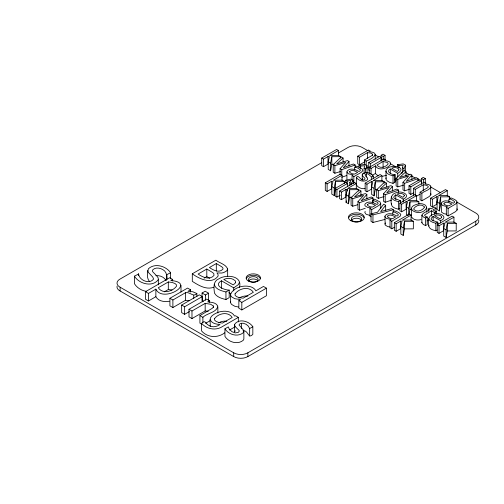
<?xml version="1.0" encoding="UTF-8"?>
<svg xmlns="http://www.w3.org/2000/svg" width="504" height="504" viewBox="0 0 504 504"><rect width="100%" height="100%" fill="white"/><g stroke="black" fill="none" stroke-linecap="round" stroke-linejoin="round"><path stroke-width="0.76" d="M210.168 326.51C210.748 323.177 208.832 318.925 211.579 316.222C213.772 314.175 216.499 312.776 219.366 311.926C224.57 310.533 231.664 310.855 234.606 316.09L235.538 315.756L238.342 317.369L238.342 321.911M172.658 280.961L172.658 279.449L170.806 280.52C197.385 282.719 162.622 303.547 155.868 289.139L148.466 293.416L145.492 291.696L145.492 299.263L148.466 300.976L155.868 296.705L155.868 289.139M327.997 156.523L327.997 164.09L323.518 166.673L321.716 165.633L321.716 158.067L323.518 159.113L327.997 156.523L329.396 156.536L328.224 161.828L328.224 169.394L330.593 170.762L330.593 163.195L331.834 156.713L340.717 156.668L340.717 158.18M330.593 170.762L331.834 164.279L331.834 156.713M331.582 181.276L331.582 188.843L327.102 191.426L325.3 190.386L325.3 182.82L327.102 183.866L331.582 181.276L332.986 181.289L331.815 186.581L331.815 194.147L334.184 195.514L334.184 187.948L335.418 181.465L344.301 181.421L344.301 183.689M334.184 195.514L335.418 189.032L335.418 181.465M345.857 189.517L345.857 197.083L341.378 199.666L339.57 198.626L339.57 191.06L341.378 192.106L345.857 189.517L347.256 189.529L346.084 194.821L346.084 202.387L348.453 203.755L348.453 196.188L349.694 189.706L358.571 189.662L358.571 191.173M348.453 203.755L349.694 197.272L349.694 189.706M371.435 181.604L371.435 189.17L366.956 191.753L365.154 190.714L365.154 183.147L366.956 184.193L371.435 181.604L372.834 181.616L371.669 186.908L371.669 194.475L374.037 195.842L374.037 188.276L375.272 181.793L384.155 181.749L384.155 183.261M374.037 195.842L375.272 189.359L375.272 181.793M403.225 235.374L403.225 227.808L404.46 221.325L413.343 221.281L413.343 228.847L404.46 228.892L403.225 235.374L400.85 234.007L400.85 226.441L402.022 221.149L400.623 221.136L396.144 223.726L394.342 222.68L394.342 230.246L396.144 231.286L400.623 228.703L400.623 221.136M408.738 215.12L408.738 208.309L409.973 201.827L418.856 201.783L418.856 204.051M409.015 214.433L409.973 209.393L409.973 201.827M436.836 196.68L436.836 204.246L432.356 206.829L430.555 205.789L430.555 198.223L432.356 199.269L436.836 196.68L438.234 196.692L437.069 201.984L437.069 209.551L439.438 210.918L439.438 203.351L440.672 196.869L449.555 196.825L449.555 199.093M439.438 210.918L440.672 204.435L440.672 196.869M446.097 237.447L446.097 229.881L447.331 223.398L456.214 223.354L456.214 230.92L447.331 230.964L446.097 237.447L443.728 236.08L443.728 228.514L444.9 223.222L443.495 223.209L439.016 225.792L437.214 224.752L437.214 232.319L439.016 233.358L443.495 230.775L443.495 223.209M239.444 282.297L238.423 284.571L233.736 287.86L221.489 280.791C212.827 285.497 224.507 290.197 229.194 290.096L229.194 297.662L225.95 299.534C221.716 298.507 216.739 297.19 214.49 293.089C213.822 288.093 212.89 281.245 218.673 278.926C225.748 274.151 242.903 275.253 239.444 287.595M385.925 171.083C386.952 163.006 409.135 166.471 397.738 173.313L390.316 169.023C385.321 171.662 392.036 174.964 394.991 174.667L394.991 182.234L393.019 183.368L389.611 182.353L387.337 181.024L386.07 179.462L385.925 171.083C386.53 174.233 390.342 175.108 393.019 175.802L394.991 174.667M385.925 178.643L386.102 177.824M399.798 208.448L398.481 209.204C395.804 208.511 391.992 207.635 391.387 204.479C390.524 199.13 390.657 193.731 396.768 192.572C401.373 190.203 411.944 195.401 403.2 199.149L395.779 194.859C388.672 200.126 402.608 198.494 400.453 202.772M391.387 204.479L391.564 203.66M437.157 230.019L435.84 230.775C433.163 230.082 429.351 229.2 428.746 226.05C427.883 220.695 428.016 215.303 434.127 214.143C438.732 211.774 449.303 216.966 440.559 220.714L433.138 216.43C426.031 221.697 439.967 220.065 437.812 224.343M428.746 226.05L428.923 225.231M346.084 202.387L346.418 200.876M408.146 215.536L406.369 214.509L406.369 206.942L407.541 201.65L406.136 201.638L401.656 204.227L399.855 203.188L399.855 210.748L401.656 211.787L406.136 209.204L406.136 201.638M192.301 273.785L215.857 260.184C219.561 263.151 225.83 264.203 227.657 268.997L226.661 270.957L223.618 272.626L221.565 273.048L216.953 272.91L218.012 274.453L218.131 275.99C211.907 284.861 199.048 278.832 192.301 273.785L192.301 281.352C198.513 285.264 206.048 290.084 213.69 287.261M436.256 214.099L436.256 211.831L434.757 212.694L431.443 210.779L424.513 215.063L425.357 216.323L427.26 217.022L427.26 224.589L425.641 225.521L423.335 224.551L421.873 222.737L421.873 215.17C423.127 212.19 427.386 211.756 429.635 209.733L428.419 209.034L428.419 211.302M421.873 222.737L421.993 222.251M364.09 173.464L364.09 168.172L364.77 165.728L360.549 166.125L359.062 165.268L359.062 167.536M402.438 172.922L402.438 167.63L403.124 165.186L398.903 165.589L397.417 164.726L397.417 167M426.68 207.667C421.124 219.095 400.107 207.251 419.725 203.66A6.042 3.484 0 0 1 423.568 204.265C427.253 205.159 427.064 209.204 426.68 212.203M209.645 302.318L209.645 300.806L207.679 301.934C211.233 302.205 215.951 302.444 217.804 306.067C216.953 312.631 206.791 313.16 202.885 317.306L199.912 315.592L199.912 323.152L201.701 324.185M364.89 161.721L359.56 164.802L357.752 163.762L357.752 156.196L368.468 150.009L370.27 151.049L369.079 151.736C380.614 152.46 373.155 158.628 366.175 161.06L364.373 160.014L364.373 164.556M430.964 186.946C429.326 190.342 424.563 190.89 421.88 193.221L420.078 192.181L420.078 199.742L421.88 200.787L428.835 196.768L430.775 195.073L430.674 185.882L428.583 184.483L424.79 183.897L425.981 183.21L424.173 182.171L413.463 188.357L413.463 195.924M346.928 179.437L346.928 171.877L347.325 170.85C350.589 167.46 355.692 169.583 359.113 171.518L360.284 170.623L360.347 169.961C358.709 168.412 352.907 164.632 354.854 170.239M365.186 211.403L364.789 212.43L366.143 214.307L370.018 215.41M390.109 227.014L387.62 226.554L385.226 225.042L384.886 216.468L385.283 215.441C388.54 212.058 393.643 214.181 397.064 216.115L398.242 215.214L398.305 214.559C397.045 213.129 391.381 209.677 392.805 214.074M384.886 224.034L385.283 223.007M446.418 214.156L443.929 213.702L441.536 212.184L441.189 203.616L441.586 202.589C444.849 199.2 449.952 201.323 453.373 203.257L454.545 202.362L454.608 201.701C452.97 200.151 447.168 196.365 449.114 201.978M149.524 281.478C146.437 278.208 147.338 272.664 148.422 268.752C154.86 262.742 165.974 265.986 170.598 272.727L170.598 278.781M365.614 172.834L365.614 169.048L367.063 165.69L364.883 164.43L359.062 165.268M403.969 170.78L403.969 168.512L405.411 165.148L403.238 163.894L397.417 164.726M372.714 203.232L372.714 200.208L374.541 199.149L379.991 201.928L380.734 203.66L379.039 205.386L371.713 209.62L369.923 208.587L369.923 216.147L371.114 216.84M457.134 202.406L455.446 204.133L448.113 208.366L446.324 207.327L446.324 214.893L448.113 215.933L455.446 211.699L457.134 209.973L456.87 201.228L454.702 199.502L450.948 197.896L449.114 198.954M252.832 326.724L249.65 328.558L248.377 326.183L246.078 324.248L242.972 323.171L240.093 323.663L239.041 324.967L243.615 330.227L243.867 331.506L243.268 332.709C237.724 337.409 228.545 334.688 224.942 328.816L228.281 326.888L229.276 329.106L231.947 331.676L235.255 332.905L238.31 332.35L239.331 331.096L239.022 330.347L235.746 327.127L234.744 325.685L234.612 324.381C238.827 318.087 249.247 321.161 252.832 326.724L252.832 334.291C248.138 339.759 248.371 329.805 242.972 330.737M349.77 185.611L349.77 182.587L350.96 180.356L347.111 181.049L345.7 180.237L345.7 182.505M235.28 330.769L234.612 331.947L234.612 324.381M362.231 179.941L362.231 174.649C364.789 170.831 371.101 172.696 373.275 176.066L373.275 178.334M166.61 280.048C167.227 276.091 166.648 271.391 162.609 269.483C159.68 267.857 155.528 267.202 152.882 269.703L152.441 270.642L152.643 271.65L157.028 276.217L158.199 277.975L158.338 279.569C152.599 287.595 138.965 283.853 134.436 276.161L138.581 274.025C139.287 280.413 149.619 284.609 153.607 279.027L152.706 276.992L148.151 272.185L147.722 270.459M351.219 184.936L351.219 183.418L353.184 180.356L351.005 179.103L345.7 180.237M385.056 219.416L372.954 222.459L371.026 221.351L371.026 213.784L377.414 212.31L383.714 204.177L385.661 205.298L380.652 211.567L391.501 208.675L393.378 209.758L393.378 212.026M340.099 174.737L340.099 168.683L345.738 162.408L334.883 165.671L333.226 164.713L341.195 156.946L343.073 158.029L343.073 161.816M365.28 208.259L359.629 210.206L357.96 209.242L357.96 201.676L363.598 195.401L352.743 198.664L351.08 197.707L359.056 189.939L360.933 191.022L360.933 195.565M391.57 200.107L385.207 202.293L383.538 201.329L383.538 193.763L389.183 187.488L378.321 190.751L376.664 189.794L384.634 182.026L386.511 183.109L386.511 186.896M409.613 189.145L404.668 190.846L402.998 189.882L402.998 182.316L408.637 176.035L397.782 179.304L396.119 178.347L404.088 170.579L405.972 171.662L405.972 176.198M343.073 158.029L336.666 163.913L347.508 160.587L348.995 161.45L343.306 167.744L353.386 163.983L355.2 165.029L355.2 167.303M360.933 191.022L354.526 196.907L365.362 193.58L366.849 194.443L361.166 200.737L371.246 196.976L373.054 198.022L373.054 202.564M386.511 183.109L380.104 188.994L390.946 185.667L392.433 186.53L386.744 192.824L396.824 189.063L398.639 190.109L398.639 192.377M405.972 171.662L399.565 177.54L410.401 174.22L411.888 175.077L406.199 181.377L416.279 177.616L418.093 178.662L418.093 180.93M362.042 179.38L362.603 178.807M321.716 158.067L336.641 149.455L338.442 150.494L338.442 155.786M338.442 150.494L329.704 155.541L338.468 155.371L340.717 156.668M321.495 162.773L120.116 279.033A9.601 5.544 0 0 0 120.116 287.223L120.116 290.997L233.698 356.574A9.878 5.702 0 0 0 247.874 356.574L475.789 224.986A9.847 5.689 0 0 0 478.712 220.135M338.505 152.951L348.031 147.452A9.784 5.651 0 0 1 362.212 147.452L368.329 150.986M357.752 156.196L359.56 157.235L367.555 152.618L370.862 153.134L372.513 154.211L372.525 154.911L371.776 155.66L364.373 160.014M325.3 182.82L340.225 174.208L342.027 175.247L342.027 180.545M166.61 274.756L170.598 272.727M354.854 167.215L356.687 166.156L358.432 166.799L362.13 168.934L362.874 170.667L361.185 172.393L353.852 176.627L352.063 175.594L352.063 180.13M342.027 175.247L333.289 180.293L342.059 180.123L344.301 181.421M381.131 160.543L381.131 155.251L382.996 154.167L385.05 155.352L385.05 159.894M369.949 170.799L368.745 170.106L368.745 162.54L379.462 156.353L381.263 157.399L381.263 161.179M145.492 291.696L169.684 277.729L172.658 279.449M368.745 162.54L370.547 163.579L381.263 157.399M381.131 155.251L383.179 156.435L385.05 155.352M352.063 175.594L353.203 174.932L348.283 173.754L346.928 171.877M168.304 281.963L158.294 287.74C162.496 294.33 172.469 291.671 176.463 286.278L176.444 284.823L174.995 283.506L171.99 282.416L168.304 281.963L168.304 289.523L164.298 291.835M366.805 168.254L369.337 166.799M369.243 167.391L383.909 158.924L385.711 159.963L384.59 160.612C400.705 161.948 379.632 174.579 375.537 165.841L371.045 168.431L369.243 167.391L369.243 173.445M340.276 195.168L336.924 197.102L335.122 196.056L335.122 188.496L345.839 182.309L347.64 183.349L347.64 186.373M383.078 161.488L377.005 164.997C379.55 168.985 385.598 167.372 388.017 164.109L388.011 163.227L387.135 162.427L383.078 161.488L383.078 167.542M364.978 188.559C361.746 189.164 358.111 187.74 356.366 184.899L356.366 177.332C359.295 173.754 360.788 182.977 364.946 179.103L364.902 178.265L362.918 176.312L362.231 174.649M335.122 188.496L336.924 189.536L347.64 183.349M339.57 191.06L354.495 182.448L356.303 183.488L356.303 188.779M206.81 269.029L198.11 274.05C202.495 277.15 209.532 280.419 213.935 275.543L213.866 273.817L212.751 272.588L206.81 269.029L206.81 276.595L209.777 278.303M216.317 263.542L209.418 267.523C213.205 270.075 218.969 273.401 222.907 269.199L222.976 268.096L221.81 266.818L216.317 263.542L216.317 271.102M356.303 183.488L347.565 188.534L356.328 188.364L358.571 189.662M372.33 175.26L375.537 173.407L375.537 165.841M356.366 177.332C358.558 180.892 364.121 182.549 367.479 179.695L367.687 178.196L365.545 175.991L365.06 174.604C368.896 170.944 370.56 179.393 373.275 176.066M365.154 183.147L380.079 174.535L381.881 175.575L381.881 180.867M204.133 278.139L206.81 276.595M381.881 175.575L373.143 180.621L381.912 180.451L384.155 181.749M189.233 300.712L185.441 300.315L172.891 307.553L169.917 305.84L169.917 298.274L187.589 288.074L190.562 289.787L190.562 292.055M169.917 298.274L172.891 299.993L185.441 292.748C189.819 291.375 193.328 297.732 196.862 293.536L192.811 291.772L187.935 291.306L190.562 289.787M203.433 301.367L202.079 300.586L202.079 293.019L205.166 291.243L208.549 293.196L208.549 300.762M189.391 311.585L184.634 314.332L181.654 312.612L181.654 305.052L199.326 294.846L202.299 296.566L202.299 301.858M181.654 305.052L184.634 306.766L202.299 296.566M202.079 293.019L205.468 294.979L208.549 293.196M208.24 311.302L205.166 310.955L191.974 318.572L189 316.852L189 309.286L206.665 299.086L209.645 300.806M189 309.286L191.974 311.006L205.166 303.389L210.615 304.24L213.337 306.016L213.362 307.169L212.127 308.404L199.912 315.592M421.394 183.79L421.394 178.498L423.266 177.414L425.319 178.599L425.319 183.141M413.494 192.849L410.817 194.393L409.009 193.353L409.009 185.787L419.725 179.6L421.527 180.646L421.527 184.426M369.923 208.587L371.064 207.925L367.529 207.39L365.135 205.878L364.789 204.87L365.186 203.843C368.443 200.453 373.552 202.577 376.973 204.511L378.145 203.616L377.654 202.299L372.714 200.208M214.244 284.18C215.239 289.384 221.533 290.827 225.95 291.974L229.194 290.096M409.009 185.787L410.817 186.827L421.527 180.646M421.394 178.498L423.448 179.682L425.319 178.599M413.463 188.357L415.264 189.397L423.266 184.779L426.567 185.296L428.217 186.373L428.23 187.072L427.486 187.822L420.078 192.181M391.387 196.919C391.992 200.069 395.804 200.945 398.481 201.638L400.453 200.504M399.855 203.188L414.779 194.569L416.581 195.609L416.581 200.907M416.581 195.609L407.843 200.655L416.613 200.485L418.856 201.783M416.6 196.195L419.933 194.267M238.846 300.655L240.647 299.615L234.82 298.708L231.834 297.001A8.02 4.63 0 0 1 230.681 293.788C234.442 287.072 243.886 284.697 250.992 286.889A11.353 6.552 0 0 1 255.805 290.865L263.46 286.448L266.433 288.162L266.433 295.728L241.819 309.941L238.846 308.221L238.846 300.655L241.819 302.375L266.433 288.162M392.805 211.806L394.638 210.748L398.399 212.354L400.088 213.526L400.825 214.673L399.993 216.411L391.81 221.218L390.014 220.185L390.014 227.751L391.81 228.784L394.474 227.247M224.721 332.798C217.829 338.241 207.459 337.73 201.606 330.983L201.606 323.417C205.531 319.063 205.569 324.179 208.914 325.445C212.436 327.72 216.808 326.844 220.034 324.507C216.493 324.255 211.617 323.505 210.168 319.706M205.588 323.316L210.307 320.588M390.014 220.185L391.154 219.523L386.234 218.345L384.886 216.468M430.555 198.223L445.479 189.611L447.281 190.651L447.281 195.943M447.281 190.651L438.543 195.697L447.313 195.527L449.555 196.825M394.342 222.68L409.267 214.068L411.069 215.107L411.069 220.399M411.069 215.107L402.331 220.154L411.094 219.983L413.343 221.281M238.342 317.369L222.68 326.416C216.046 330.939 206.861 329.269 201.606 323.417M428.419 209.034L429.918 208.171L431.134 208.87L434.215 207.094L436.017 208.133L436.017 211.919M436.017 208.133L432.936 209.91L436.256 211.831M229.49 330.044L234.933 326.901M421.873 215.17L423.335 216.985L425.641 217.961L427.26 217.022M446.324 207.327L447.464 206.672L442.544 205.493L441.189 203.616M426.983 220.916L428.891 219.813M428.746 218.484C429.351 221.64 433.163 222.516 435.84 223.209L437.812 222.075M437.214 224.752L452.138 216.134L453.94 217.18L453.94 222.472M453.94 217.18L445.202 222.22L453.972 222.056L456.214 223.354M120.116 287.223L233.698 352.794A9.878 5.702 0 0 0 247.874 352.794L475.789 221.212A9.847 5.689 0 0 0 475.789 213.028L456.744 202.028M238.827 298.091C241.592 296.636 244.768 295.514 247.918 296.125M218.591 322.837L221.042 321.722L224.041 321.117L226.825 321.287M386.474 175.298L382.278 176.331M340.099 168.683L341.769 169.646L355.2 165.029M341.769 177.213L346.714 175.512M402.998 182.316L404.668 183.28L418.093 178.662M357.96 201.676L359.629 202.639L373.054 198.022M383.538 193.763L385.207 194.727L398.639 190.109M333.226 164.713L333.226 172.28L334.883 173.237L340.673 171.492M396.119 178.347L396.119 185.913L397.782 186.871L403.572 185.126M376.664 189.794L376.664 197.36L378.321 198.318L384.111 196.573M351.08 197.707L351.08 205.273L352.743 206.231L357.809 204.706M371.026 213.784L372.954 214.899L393.378 209.758M421.086 219.593C417.81 220.55 413.123 220.147 411.421 216.783M169.338 301.241C164.562 302.11 158.426 301.392 155.868 296.705M362.659 173.489L364.064 173.357M401.014 172.954L402.419 172.822M155.875 275.701C159.768 275.197 164.184 276.979 166.037 280.558M331.834 164.279L334.051 164.266M375.272 189.359L377.496 189.347M349.694 197.272L351.912 197.259M409.973 209.393L411.453 209.387M168.304 289.523L171.99 289.983M238.48 307.043L234.82 306.274L231.834 304.567A8.02 4.63 0 0 1 230.681 301.354M146.507 291.394C141.668 290.657 137.056 287.91 134.436 283.727L134.436 276.161M378.491 175.858L376.23 174.46L375.537 173.407M402.438 167.63L403.969 168.512M375.134 154.911L378.529 156.876M390.096 163.548L395.533 166.692M405.739 172.582L409.815 174.938M411.176 175.726L415.258 178.076M417.98 179.651L419.341 180.432M430.901 187.11L440.42 192.61M449.266 197.713L450.626 198.494M437.069 201.984L439.438 203.351M395.041 179.317L396.39 180.098M394.991 182.234L394.884 174.611M364.09 168.172L365.614 169.048M328.224 161.828L330.593 163.195M371.669 186.908L374.037 188.276M406.369 206.942L408.738 208.309M443.728 228.514L446.097 229.881M349.77 182.587L351.219 183.418M331.815 186.581L334.184 187.948M346.084 194.821L348.453 196.188M400.85 226.441L403.225 227.808M228.974 292.679L231.015 293.857M430.674 193.448L430.964 194.512M456.87 208.795L457.134 209.973M475.789 221.212L475.789 224.986M448.113 208.366L448.113 215.933M447.331 223.398L447.331 230.964M440.559 220.714L440.559 222.988M439.016 225.792L439.016 233.358M437.705 222.012L437.705 225.036M435.84 223.209L435.84 230.775M434.757 212.694L434.757 214.206M433.138 216.43L433.138 220.966M432.356 199.269L432.356 206.829M431.443 210.779L431.443 216.071M425.641 217.961L425.641 225.521M423.448 179.682L423.448 183.462M423.266 184.779L423.266 190.833M421.88 193.221L421.88 200.787M415.264 189.397L415.264 195.451M411.888 175.077L411.888 179.619M411.384 208.429L411.384 215.239M410.817 186.827L410.817 194.393M405.411 165.148L405.411 171.958M404.668 183.28L404.668 190.846M404.46 221.325L404.46 228.892M403.2 199.149L403.2 202.173M401.656 204.227L401.656 211.787M400.346 200.441L400.346 203.471M398.903 165.589L398.903 167.857M398.481 201.638L398.481 209.204M397.738 173.313L397.738 177.093M397.782 179.304L397.782 186.871M396.144 223.726L396.144 231.286M395.779 194.859L395.779 199.401M393.019 175.802L393.019 183.368M392.433 186.53L392.433 191.066M391.81 221.218L391.81 228.784M390.316 169.023L390.316 173.565M385.661 205.298L385.661 210.596M385.207 194.727L385.207 202.293M383.179 156.435L383.179 160.215M380.734 203.66L380.734 208.202M378.321 190.751L378.321 198.318M375.253 154.785L375.253 159.327M372.954 214.899L372.954 222.459M372.513 154.211L372.513 155.723M371.713 209.62L371.713 214.156M371.347 177.181L371.347 179.449M371.045 168.431L371.045 174.485M370.547 163.579L370.547 167.366M367.555 152.618L367.555 158.672M367.063 165.69L367.063 172.5M366.956 184.193L366.956 191.753M366.849 194.443L366.849 198.979M366.37 173.918L366.37 176.942M366.175 161.06L366.175 165.596M360.549 166.125L360.549 168.399M359.629 202.639L359.629 210.206M359.56 157.235L359.56 164.802M353.852 176.627L353.852 183.437M353.184 180.356L353.184 183.387M352.743 198.664L352.743 206.231M348.995 161.45L348.995 165.986M347.256 189.529L347.256 191.041M347.111 181.049L347.111 184.08M341.769 169.646L341.769 175.701M341.378 192.106L341.378 199.666M336.924 189.536L336.924 197.102M334.883 165.671L334.883 173.237M327.102 183.866L327.102 191.426M323.518 159.113L323.518 166.673M249.65 328.558L249.65 336.124M247.874 352.794L247.874 356.574M243.867 331.506L243.867 339.072L243.268 340.276C237.724 344.975 228.545 342.254 224.942 336.382L224.942 328.816M241.819 302.375L241.819 309.941M241.441 323.177L241.441 328.476M233.736 287.86L233.736 290.89M233.698 352.794L233.698 356.574M230.612 294.922L230.612 302.488M227.657 268.997L227.657 276.564M225.95 291.974L225.95 299.534M221.489 280.791L221.489 288.357M217.86 306.961L217.86 313.016M213.337 306.016L213.337 307.528M205.468 294.979L205.468 300.271M205.166 303.389L205.166 310.955M202.885 317.306L202.885 322.604M196.862 293.536L196.862 296.56M193.757 295.325L193.757 298.349M191.974 311.006L191.974 318.572M185.441 292.748L185.441 300.315M184.634 306.766L184.634 314.332M181.005 285.264L181.005 292.074M172.891 299.993L172.891 307.553M166.849 274.894L166.849 279.43M158.338 279.569L158.338 284.861M148.466 293.416L148.466 300.976M138.581 274.025L138.581 275.537M138.361 273.899L138.361 275.411M120.116 290.997A9.601 5.544 0 0 1 117.085 286.14M248.636 281.056A4.832 2.791 0 0 1 252.674 279.014A4.832 2.791 0 0 1 257.487 280.382M246.355 278.353A7.195 4.152 0 0 1 253.304 275.279A7.195 4.152 0 0 1 260.253 278.353M348.648 217.665A7.963 4.599 0 0 1 356.341 214.257A7.963 4.599 0 0 1 364.033 217.665M351.509 220.355A5.223 3.018 0 0 1 356.712 218.238A5.223 3.018 0 0 1 361.595 220.594M424.305 207.037L424.28 207.535C422.226 210.628 416.884 212.631 413.948 209.569L413.803 208.587C415.85 205.474 421.18 203.515 424.122 206.564L424.305 207.037M214.49 318.711L214.635 320.122L216.159 321.445L219.001 322.554L222.491 323.089L232.186 317.488C228.192 311.163 218.295 313.286 214.49 318.711M235.059 293.857L235.116 295.325L236.597 296.654L239.488 297.713L243.148 298.173L253.336 292.288C249.052 285.743 239.041 288.408 235.059 293.857M349.732 171.461L349.826 172.588L352.498 173.842L354.696 174.069L357.67 172.349C355.333 171.259 352.063 169.268 349.732 171.461M367.592 204.454L367.681 205.582L370.358 206.835L372.557 207.062L375.53 205.342C373.193 204.252 369.917 202.262 367.592 204.454M387.689 216.052L387.778 217.186L390.449 218.44L392.654 218.66L395.627 216.947C393.284 215.857 390.014 213.866 387.689 216.052M443.993 203.2L444.087 204.328L446.758 205.582L448.957 205.808L451.93 204.088C449.593 202.999 446.324 201.008 443.993 203.2M235.651 282.246L234.908 283.513L233.119 284.873L223.77 279.474C227.455 277.71 232.35 277.83 235.324 280.886L235.651 282.246M398.903 169.905L397.366 171.499L391.696 168.229C393.933 167.158 396.9 167.227 398.702 169.086L398.903 169.905M404.365 195.741L402.828 197.335L397.158 194.065C399.395 192.994 402.362 193.064 404.164 194.922L404.365 195.741M441.724 217.312L440.187 218.906L434.517 215.63C436.754 214.559 439.721 214.635 441.523 216.487L441.724 217.312M249.889 281.402A4.832 2.791 0 0 0 257.972 280.155A4.832 2.791 0 0 0 252.05 276.734A4.832 2.791 0 0 0 249.889 281.402M248.214 280.936A7.195 4.152 0 0 0 260.253 279.077A7.195 4.152 0 0 0 251.439 273.987A7.195 4.152 0 0 0 248.214 280.936M350.708 220.683A7.963 4.599 0 0 0 364.033 218.623A7.963 4.599 0 0 0 354.281 212.99A7.963 4.599 0 0 0 350.708 220.683M353.695 221.451A5.223 3.018 0 0 0 361.714 219.032A5.223 3.018 0 0 0 354.073 216.235A5.223 3.018 0 0 0 353.695 221.451"/></g></svg>
